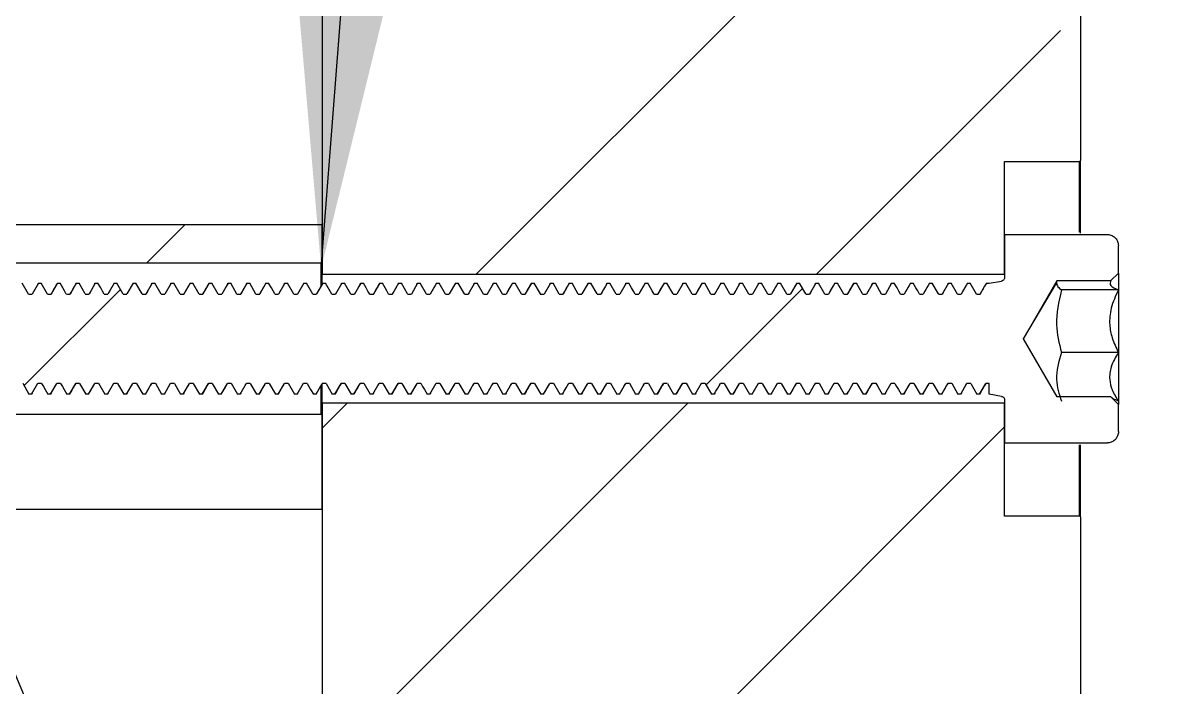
# Model space of a CAD drawing. Header units: millimetres. Extents: x 2 to 1187, y 2 to 839.
# Drawn here: x 606.91 to 614.39, y 764.82 to 769.2 of the extents above; entities that cross this region are included whole.
import ezdxf

# ---------------------------------------------------------------- set-up
doc = ezdxf.new("R2010")
doc.units = ezdxf.units.MM
doc.dimstyles.new('SLDDIMSTYLE0', dxfattribs={"dimtxt": 0.18, "dimasz": 3.302, "dimexe": 0, "dimexo": 0.0625, "dimgap": 0, "dimtad": 0, "dimtih": 1, "dimtoh": 1, "dimdec": 0, "dimrnd": 1e-09, "dimzin": 0, "dimdsep": 46, "dimtxsty": 'Standard', "dimsah": 1, "dimcen": 0.09, "dimadec": 0, "dimazin": 0, "dimtfac": 3.302, "dimtdec": 0, "dimtofl": 0, "dimtmove": 0, "dimatfit": 3, "dimfxl": 1, "dimfrac": 2, "dimtolj": 1, "dimtzin": 0, "dimarcsym": 0})

# ---------------------------------------------------------------- blocks, each defined once
blk = doc.blocks.new('SW_HATCH_0')
at = {"color": 0, "linetype": 'Continuous', "lineweight": 18}
for p, q in [((-59.5418, 153.7393), (-63.4324, 149.8486)), ((-59.58, 151.456), (-61.1874, 149.8486)), ((-65.3525, 150.1736), (-65.6025, 149.9236)), ((-65.7778, 149.7483), (-66.4117, 149.1144)), ((-61.2813, 149.7547), (-61.9157, 149.1203)), ((-62.0374, 148.9986), (-64.448, 146.588)), ((-64.2824, 148.9986), (-64.448, 148.8331)), ((-59.948, 148.8429), (-64.2423, 144.5486))]:
    blk.add_line(p, q, dxfattribs=at)

msp = doc.modelspace()

# ---------------------------------------------------------------- linework, layer by layer
at = {"color": 7, "linetype": 'Continuous', "lineweight": 25}
for p, q in [((613.8858, 772.1149), (613.8858, 768.29)), ((608.8858, 770.3649), (608.8858, 767.5399)), ((613.3858, 768.2838), (613.8795, 768.2838)), ((613.3858, 767.5399), (613.3858, 768.2838)), ((613.8795, 768.2838), (613.8858, 768.29)), ((613.8795, 767.8163), (613.8795, 768.2838)), ((613.8858, 767.81), (613.8858, 768.29)), ((608.8858, 767.8649), (603.6358, 767.8649)), ((608.8858, 767.6212), (608.8858, 767.8649)), ((613.3858, 767.8024), (613.3858, 767.5197)), ((613.3858, 767.8024), (614.0608, 767.8024)), ((614.1358, 767.5479), (614.1358, 767.7274)), ((603.6358, 767.6149), (608.8795, 767.6149)), ((608.8795, 767.6149), (608.8858, 767.6212)), ((608.8795, 767.4662), (608.8795, 767.6149)), ((608.8858, 767.5399), (613.3858, 767.5399)), ((608.8858, 767.4814), (608.8858, 767.5399)), ((613.284, 767.4808), (613.3651, 767.4951)), ((613.5108, 767.1149), (613.7322, 767.4984)), ((613.7322, 767.4984), (614.0863, 767.4984)), ((614.0863, 767.4984), (614.1358, 767.5479)), ((614.1358, 767.5479), (614.1358, 767.4361)), ((606.9498, 767.4093), (606.9085, 767.4807)), ((607.0157, 767.4802), (606.9744, 767.4089)), ((607.0157, 767.4808), (607.0335, 767.4808)), ((607.0747, 767.4089), (607.0335, 767.4802)), ((607.1407, 767.4811), (607.0994, 767.4096)), ((607.1407, 767.4808), (607.1585, 767.4808)), ((607.2657, 767.4811), (607.2244, 767.4096)), ((607.2657, 767.4808), (607.2835, 767.4808)), ((607.3248, 767.4097), (607.2835, 767.4812)), ((607.3907, 767.4802), (607.3494, 767.4089)), ((607.3557, 767.4197), (607.3495, 767.4092)), ((607.3907, 767.4808), (607.4085, 767.4808)), ((607.5157, 767.4806), (607.4744, 767.4092)), ((607.5157, 767.4808), (607.5335, 767.4808)), ((607.5747, 767.4091), (607.5335, 767.4805)), ((607.6407, 767.4814), (607.5994, 767.4098)), ((607.6407, 767.4808), (607.6585, 767.4808)), ((607.6997, 767.4098), (607.6585, 767.4814)), ((607.7348, 767.427), (607.7243, 767.4093)), ((607.7657, 767.4805), (607.7245, 767.4092)), ((607.7657, 767.4808), (607.7835, 767.4808)), ((607.8248, 767.4092), (607.7835, 767.4806)), ((607.8907, 767.4802), (607.8494, 767.4089)), ((607.8907, 767.4808), (607.9085, 767.4808)), ((607.9497, 767.4089), (607.9085, 767.4802)), ((608.0157, 767.4812), (607.9744, 767.4096)), ((608.0157, 767.4808), (608.0335, 767.4808)), ((608.0747, 767.4096), (608.0335, 767.4811)), ((608.1407, 767.481), (608.0994, 767.4095)), ((608.1407, 767.4808), (608.1585, 767.4808)), ((608.1998, 767.4096), (608.1585, 767.4811)), ((608.2293, 767.4173), (608.2245, 767.4092)), ((608.2657, 767.4808), (608.2835, 767.4808)), ((608.3248, 767.4089), (608.2835, 767.4802)), ((608.3907, 767.4807), (608.3494, 767.4093)), ((608.3907, 767.4808), (608.4085, 767.4808)), ((608.4497, 767.4092), (608.4085, 767.4806)), ((608.5157, 767.4814), (608.4744, 767.4098)), ((608.5157, 767.4808), (608.5335, 767.4808)), ((608.6407, 767.4805), (608.5994, 767.4091)), ((608.61, 767.4273), (608.5994, 767.4093)), ((608.6407, 767.4808), (608.6585, 767.4808)), ((608.6998, 767.4092), (608.6585, 767.4806)), ((608.7657, 767.4803), (608.7244, 767.4089)), ((608.7657, 767.4808), (608.7835, 767.4808)), ((608.8247, 767.4089), (608.7835, 767.4802)), ((608.8907, 767.4812), (608.8494, 767.4097)), ((608.8907, 767.4808), (608.9085, 767.4808)), ((608.9497, 767.4096), (608.9085, 767.4811)), ((608.9775, 767.4147), (608.9743, 767.4093)), ((609.0157, 767.481), (608.9745, 767.4095)), ((609.0157, 767.4808), (609.0335, 767.4808)), ((609.0748, 767.4096), (609.0335, 767.4811)), ((609.1028, 767.4146), (609.0996, 767.4092)), ((609.1407, 767.4808), (609.1585, 767.4808)), ((609.2657, 767.4808), (609.2244, 767.4093)), ((609.2657, 767.4808), (609.2835, 767.4808)), ((609.3907, 767.4813), (609.3494, 767.4098)), ((609.3907, 767.4808), (609.4085, 767.4808)), ((609.4498, 767.4098), (609.4085, 767.4814)), ((609.5157, 767.4804), (609.4744, 767.409)), ((609.4848, 767.4269), (609.4744, 767.4093)), ((609.5157, 767.4808), (609.5335, 767.4808)), ((609.5748, 767.4091), (609.5335, 767.4805)), ((609.6407, 767.4803), (609.5994, 767.409)), ((609.6406, 767.4808), (609.6585, 767.4808)), ((609.6997, 767.4089), (609.6585, 767.4803)), ((609.7657, 767.4813), (609.7244, 767.4097)), ((609.7657, 767.4808), (609.7835, 767.4808)), ((609.8247, 767.4097), (609.7835, 767.4812)), ((609.8546, 767.4184), (609.8493, 767.4093)), ((609.8907, 767.4809), (609.8495, 767.4094)), ((609.8907, 767.4808), (609.9085, 767.4808)), ((609.9498, 767.4095), (609.9085, 767.481)), ((610.0157, 767.4802), (609.9744, 767.4089)), ((609.9761, 767.4118), (609.9746, 767.4092)), ((610.0157, 767.4808), (610.0335, 767.4808)), ((610.0748, 767.4089), (610.0335, 767.4802)), ((610.1407, 767.4808), (610.0994, 767.4094)), ((610.1407, 767.4808), (610.1585, 767.4808)), ((610.1997, 767.4093), (610.1585, 767.4807)), ((610.2657, 767.4813), (610.2244, 767.4098)), ((610.2657, 767.4808), (610.2835, 767.4808)), ((610.3248, 767.4098), (610.2835, 767.4814)), ((610.3907, 767.4804), (610.3494, 767.409)), ((610.3592, 767.4259), (610.3494, 767.4093)), ((610.3907, 767.4808), (610.4085, 767.4808)), ((610.4498, 767.4091), (610.4085, 767.4804)), ((610.5157, 767.4804), (610.4744, 767.409)), ((610.5156, 767.4808), (610.5335, 767.4808)), ((610.5747, 767.409), (610.5335, 767.4803)), ((610.6407, 767.4813), (610.5994, 767.4098)), ((610.6407, 767.4808), (610.6585, 767.4808)), ((610.6997, 767.4097), (610.6585, 767.4813)), ((610.7315, 767.4215), (610.7243, 767.4093)), ((610.7657, 767.4808), (610.7835, 767.4808)), ((610.8248, 767.4094), (610.7835, 767.4809)), ((610.8907, 767.4802), (610.8494, 767.4089)), ((610.8907, 767.4808), (610.9085, 767.4808)), ((611.0157, 767.4809), (610.9744, 767.4095)), ((611.0157, 767.4808), (611.0335, 767.4808)), ((611.1407, 767.4812), (611.0994, 767.4097)), ((611.1407, 767.4808), (611.1585, 767.4808)), ((611.1998, 767.4098), (611.1585, 767.4813)), ((611.2657, 767.4803), (611.2244, 767.409)), ((611.2334, 767.4244), (611.2244, 767.4093)), ((611.2657, 767.4808), (611.2835, 767.4808)), ((611.3248, 767.409), (611.2835, 767.4804)), ((611.3907, 767.4804), (611.3494, 767.4091)), ((611.3906, 767.4808), (611.4085, 767.4808)), ((611.4497, 767.409), (611.4085, 767.4804)), ((611.5157, 767.4814), (611.4744, 767.4098)), ((611.5157, 767.4808), (611.5335, 767.4808)), ((611.5747, 767.4098), (611.5335, 767.4813)), ((611.6079, 767.424), (611.5993, 767.4093)), ((611.6407, 767.4807), (611.5995, 767.4093)), ((611.6407, 767.4808), (611.6585, 767.4808)), ((611.6998, 767.4094), (611.6585, 767.4808)), ((611.7657, 767.4802), (611.7244, 767.4089)), ((611.7657, 767.4808), (611.7835, 767.4808)), ((611.8247, 767.4089), (611.7835, 767.4802)), ((611.8907, 767.481), (611.8494, 767.4095)), ((611.8907, 767.4808), (611.9085, 767.4808)), ((611.9497, 767.4094), (611.9085, 767.4809)), ((612.0157, 767.4812), (611.9744, 767.4097)), ((612.0157, 767.4808), (612.0335, 767.4808)), ((612.0748, 767.4097), (612.0335, 767.4813)), ((612.1407, 767.4803), (612.0994, 767.4089)), ((612.1073, 767.4226), (612.0995, 767.4092)), ((612.1407, 767.4808), (612.1585, 767.4808)), ((612.1998, 767.409), (612.1585, 767.4803)), ((612.2657, 767.4805), (612.2244, 767.4091)), ((612.2656, 767.4808), (612.2835, 767.4808)), ((612.3247, 767.4091), (612.2835, 767.4804)), ((612.3907, 767.4814), (612.3494, 767.4098)), ((612.3907, 767.4808), (612.4085, 767.4808)), ((612.4497, 767.4098), (612.4085, 767.4813)), ((612.484, 767.4258), (612.4743, 767.4093)), ((612.5157, 767.4806), (612.4745, 767.4092)), ((612.5157, 767.4808), (612.5335, 767.4808)), ((612.5748, 767.4093), (612.5335, 767.4807)), ((612.6407, 767.4802), (612.5994, 767.4089)), ((612.6407, 767.4808), (612.6585, 767.4808)), ((612.7657, 767.4811), (612.7244, 767.4096)), ((612.7657, 767.4808), (612.7835, 767.4808)), ((612.8907, 767.4811), (612.8494, 767.4096)), ((612.8907, 767.4808), (612.9085, 767.4808)), ((612.9498, 767.4097), (612.9085, 767.4812)), ((613.0157, 767.4802), (612.9744, 767.4089)), ((612.9811, 767.4204), (612.9745, 767.4092)), ((613.0157, 767.4808), (613.0335, 767.4808)), ((613.0748, 767.4089), (613.0335, 767.4803)), ((613.1407, 767.4806), (613.0994, 767.4092)), ((613.1407, 767.4808), (613.1585, 767.4808)), ((613.1997, 767.4091), (613.1585, 767.4805)), ((613.2657, 767.4808), (613.2835, 767.4808)), ((613.5108, 767.1149), (613.7273, 767.4816)), ((614.1358, 767.4361), (613.7608, 767.4361)), ((614.1358, 767.4361), (614.1358, 767.024)), ((606.9498, 767.4093), (606.9745, 767.4093)), ((607.0748, 767.4093), (607.0994, 767.4093)), ((607.1998, 767.4093), (607.2244, 767.4093)), ((607.3247, 767.4093), (607.3494, 767.4093)), ((607.4498, 767.4093), (607.4744, 767.4093)), ((607.5747, 767.4093), (607.5994, 767.4093)), ((607.6997, 767.4093), (607.7244, 767.4093)), ((607.8248, 767.4093), (607.8495, 767.4093)), ((607.9498, 767.4093), (607.9744, 767.4093)), ((608.0747, 767.4093), (608.0994, 767.4093)), ((608.1997, 767.4093), (608.2244, 767.4093)), ((608.3248, 767.4093), (608.3494, 767.4093)), ((608.4498, 767.4093), (608.4744, 767.4093)), ((608.5747, 767.4093), (608.5994, 767.4093)), ((608.6998, 767.4093), (608.7245, 767.4093)), ((608.8247, 767.4093), (608.8494, 767.4093)), ((608.9497, 767.4093), (608.9744, 767.4093)), ((609.0747, 767.4093), (609.0995, 767.4093)), ((609.1998, 767.4093), (609.2244, 767.4093)), ((609.3248, 767.4093), (609.3494, 767.4093)), ((609.4497, 767.4093), (609.4744, 767.4093)), ((609.5748, 767.4093), (609.5995, 767.4093)), ((609.6998, 767.4093), (609.7244, 767.4093)), ((609.8247, 767.4093), (609.8494, 767.4093)), ((609.9497, 767.4093), (609.9745, 767.4093)), ((610.0748, 767.4093), (610.0994, 767.4093)), ((610.1998, 767.4093), (610.2244, 767.4093)), ((610.3247, 767.4093), (610.3494, 767.4093)), ((610.4498, 767.4093), (610.4745, 767.4093)), ((610.5747, 767.4093), (610.5994, 767.4093)), ((610.6997, 767.4093), (610.7244, 767.4093)), ((610.8247, 767.4093), (610.8495, 767.4093)), ((610.8496, 767.4092), (610.8495, 767.4089)), ((610.9498, 767.4093), (610.9744, 767.4093)), ((611.0748, 767.4093), (611.0994, 767.4093)), ((611.1997, 767.4093), (611.2244, 767.4093)), ((611.3248, 767.4093), (611.3494, 767.4093)), ((611.4497, 767.4093), (611.4744, 767.4093)), ((611.5747, 767.4093), (611.5994, 767.4093)), ((611.6998, 767.4093), (611.7245, 767.4093)), ((611.8248, 767.4093), (611.8494, 767.4093)), ((611.9497, 767.4093), (611.9744, 767.4093)), ((612.0747, 767.4093), (612.0994, 767.4093)), ((612.1998, 767.4093), (612.2244, 767.4093)), ((612.3247, 767.4093), (612.3494, 767.4093)), ((612.4497, 767.4093), (612.4744, 767.4093)), ((612.5748, 767.4093), (612.5995, 767.4093)), ((612.6998, 767.4093), (612.7244, 767.4093)), ((612.8248, 767.4093), (612.8494, 767.4093)), ((612.9497, 767.4093), (612.9744, 767.4093)), ((613.0748, 767.4093), (613.0994, 767.4093)), ((613.1997, 767.4093), (613.2244, 767.4093)), ((613.7322, 766.7314), (613.5108, 767.1149)), ((614.1358, 767.024), (613.7608, 767.024)), ((614.1358, 767.024), (614.1358, 766.7028)), ((606.9119, 766.8209), (606.9532, 766.7496)), ((606.971, 766.7495), (607.0123, 766.8209)), ((607.0369, 766.8205), (607.0123, 766.8205)), ((607.096, 766.7493), (607.1372, 766.8207)), ((607.1267, 766.8025), (607.1373, 766.8205)), ((607.1619, 766.8205), (607.1372, 766.8205)), ((607.221, 766.7484), (607.2622, 766.82)), ((607.2869, 766.8205), (607.2622, 766.8205)), ((607.287, 766.8206), (607.3282, 766.7492)), ((607.346, 766.7491), (607.3873, 766.8205)), ((607.412, 766.8205), (607.3873, 766.8205)), ((607.4119, 766.8209), (607.4532, 766.7496)), ((607.471, 766.7496), (607.5122, 766.8209)), ((607.5074, 766.8125), (607.5122, 766.8206)), ((607.5369, 766.8205), (607.5123, 766.8205)), ((607.5369, 766.8202), (607.5782, 766.7487)), ((607.596, 766.7488), (607.6372, 766.8203)), ((607.6619, 766.8205), (607.6372, 766.8205)), ((607.6619, 766.8202), (607.7032, 766.7487)), ((607.721, 766.7487), (607.7623, 766.8202)), ((607.7869, 766.8205), (607.7622, 766.8205)), ((607.7869, 766.8209), (607.8282, 766.7496)), ((607.846, 766.7496), (607.8873, 766.8209)), ((607.9119, 766.8205), (607.8873, 766.8205)), ((607.971, 766.7493), (608.0122, 766.8207)), ((608.0019, 766.8028), (608.0123, 766.8205)), ((608.0369, 766.8205), (608.0122, 766.8205)), ((608.0369, 766.82), (608.0782, 766.7484)), ((608.096, 766.7484), (608.1372, 766.82)), ((608.1619, 766.8205), (608.1372, 766.8205)), ((608.1619, 766.8207), (608.2032, 766.7493)), ((608.221, 766.7492), (608.2623, 766.8206)), ((608.287, 766.8205), (608.2623, 766.8205)), ((608.2869, 766.8209), (608.3282, 766.7495)), ((608.346, 766.7496), (608.3872, 766.8209)), ((608.381, 766.8101), (608.3872, 766.8206)), ((608.4119, 766.8205), (608.3873, 766.8205)), ((608.4119, 766.8201), (608.4532, 766.7486)), ((608.471, 766.7487), (608.5122, 766.8202)), ((608.5369, 766.8205), (608.5122, 766.8205)), ((608.5369, 766.8203), (608.5782, 766.7488)), ((608.596, 766.7487), (608.6373, 766.8202)), ((608.662, 766.8205), (608.6372, 766.8205)), ((608.6619, 766.8209), (608.7032, 766.7496)), ((608.721, 766.7496), (608.7623, 766.8209)), ((608.7869, 766.8205), (608.7623, 766.8205)), ((608.8775, 766.8037), (608.8874, 766.8205)), ((608.8858, 766.6899), (608.8858, 766.8174)), ((608.9119, 766.8205), (608.8872, 766.8205)), ((608.9119, 766.82), (608.9532, 766.7485)), ((608.971, 766.7484), (609.0123, 766.82)), ((609.0369, 766.8205), (609.0122, 766.8205)), ((609.0369, 766.8207), (609.0782, 766.7494)), ((609.096, 766.7493), (609.1373, 766.8207)), ((609.162, 766.8205), (609.1373, 766.8205)), ((609.1619, 766.8208), (609.2032, 766.7495)), ((609.221, 766.7496), (609.2622, 766.8209)), ((609.2547, 766.8078), (609.2622, 766.8206)), ((609.2869, 766.8205), (609.2623, 766.8205)), ((609.2869, 766.8201), (609.3282, 766.7486)), ((609.346, 766.7486), (609.3872, 766.8202)), ((609.4119, 766.8205), (609.3872, 766.8205)), ((609.412, 766.8204), (609.4532, 766.7489)), ((609.471, 766.7488), (609.5123, 766.8203)), ((609.5369, 766.8205), (609.5122, 766.8205)), ((609.596, 766.7496), (609.6373, 766.8209)), ((609.6619, 766.8205), (609.6373, 766.8205)), ((609.6619, 766.8205), (609.7032, 766.749)), ((609.721, 766.7491), (609.7622, 766.8205)), ((609.7534, 766.8053), (609.7624, 766.8205)), ((609.7869, 766.8205), (609.7622, 766.8205)), ((609.7869, 766.82), (609.8282, 766.7485)), ((609.846, 766.7484), (609.8873, 766.82)), ((609.9119, 766.8205), (609.8872, 766.8205)), ((609.9119, 766.8208), (609.9532, 766.7494)), ((609.971, 766.7493), (610.0123, 766.8207)), ((610.037, 766.8205), (610.0123, 766.8205)), ((610.0369, 766.8208), (610.0782, 766.7495)), ((610.096, 766.7495), (610.1372, 766.8209)), ((610.1286, 766.8059), (610.1372, 766.8206)), ((610.1619, 766.8205), (610.1372, 766.8205)), ((610.1619, 766.82), (610.2032, 766.7485)), ((610.221, 766.7486), (610.2622, 766.8201)), ((610.2869, 766.8205), (610.2622, 766.8205)), ((610.287, 766.8204), (610.3282, 766.749)), ((610.346, 766.7489), (610.3873, 766.8203)), ((610.4119, 766.8205), (610.3872, 766.8205)), ((610.4119, 766.821), (610.4532, 766.7496)), ((610.5369, 766.8205), (610.5123, 766.8205)), ((610.5369, 766.8204), (610.5782, 766.7489)), ((610.596, 766.749), (610.6372, 766.8205)), ((610.6298, 766.8075), (610.6374, 766.8205)), ((610.6619, 766.8205), (610.6372, 766.8205)), ((610.6619, 766.8201), (610.7032, 766.7485)), ((610.721, 766.7485), (610.7623, 766.82)), ((610.7869, 766.8205), (610.7622, 766.8205)), ((610.7869, 766.8208), (610.8282, 766.7495)), ((610.846, 766.7494), (610.8873, 766.8208)), ((610.912, 766.8205), (610.8873, 766.8205)), ((610.9119, 766.8208), (610.9532, 766.7494)), ((610.971, 766.7495), (611.0122, 766.8208)), ((611.0027, 766.8042), (611.0123, 766.8205)), ((611.0369, 766.8205), (611.0122, 766.8205)), ((611.0369, 766.82), (611.0782, 766.7485)), ((611.096, 766.7485), (611.1372, 766.8201)), ((611.1619, 766.8205), (611.1372, 766.8205)), ((611.221, 766.7489), (611.2623, 766.8204)), ((611.2869, 766.8205), (611.2623, 766.8205)), ((611.346, 766.7496), (611.3872, 766.821)), ((611.386, 766.8188), (611.3871, 766.8207)), ((611.4119, 766.8205), (611.3873, 766.8205)), ((611.4119, 766.8203), (611.4532, 766.7489)), ((611.5065, 766.8105), (611.5124, 766.8205)), ((611.5369, 766.8205), (611.5122, 766.8205)), ((611.5369, 766.8201), (611.5782, 766.7486)), ((611.596, 766.7485), (611.6373, 766.8201)), ((611.6619, 766.8205), (611.6372, 766.8205)), ((611.6619, 766.8209), (611.7032, 766.7495)), ((611.721, 766.7495), (611.7623, 766.8208)), ((611.787, 766.8205), (611.7623, 766.8205)), ((611.7869, 766.8207), (611.8282, 766.7493)), ((611.846, 766.7494), (611.8872, 766.8208)), ((611.877, 766.8031), (611.8873, 766.8205)), ((611.9119, 766.8205), (611.8872, 766.8205)), ((611.9119, 766.82), (611.9532, 766.7484)), ((611.971, 766.7485), (612.0122, 766.82)), ((612.0369, 766.8205), (612.0122, 766.8205)), ((612.037, 766.8205), (612.0782, 766.7491)), ((612.096, 766.749), (612.1373, 766.8205)), ((612.1619, 766.8205), (612.1373, 766.8205)), ((612.1619, 766.8209), (612.2032, 766.7496)), ((612.221, 766.7496), (612.2622, 766.821)), ((612.2594, 766.816), (612.2621, 766.8206)), ((612.2869, 766.8205), (612.2623, 766.8205)), ((612.3836, 766.814), (612.3874, 766.8205)), ((612.4119, 766.8205), (612.3872, 766.8205)), ((612.4119, 766.8202), (612.4532, 766.7487)), ((612.471, 766.7486), (612.5123, 766.8201)), ((612.5369, 766.8205), (612.5122, 766.8205)), ((612.596, 766.7495), (612.6373, 766.8209)), ((612.6619, 766.8205), (612.6373, 766.8205)), ((612.721, 766.7494), (612.7622, 766.8207)), ((612.7517, 766.8026), (612.7623, 766.8205)), ((612.7869, 766.8205), (612.7622, 766.8205)), ((612.7869, 766.82), (612.8282, 766.7484)), ((612.846, 766.7484), (612.8872, 766.82)), ((612.9119, 766.8205), (612.8872, 766.8205)), ((612.912, 766.8206), (612.9532, 766.7492)), ((613.0369, 766.8205), (613.0123, 766.8205)), ((613.0369, 766.8209), (613.0782, 766.7496)), ((613.096, 766.7496), (613.1372, 766.8209)), ((613.1328, 766.8133), (613.1372, 766.8206)), ((613.1619, 766.8205), (613.1373, 766.8205)), ((613.1619, 766.8202), (613.2032, 766.7487)), ((613.221, 766.7488), (613.2622, 766.8203)), ((613.284, 766.8205), (613.2622, 766.8205)), ((613.284, 766.749), (613.284, 766.8205)), ((606.971, 766.749), (606.9532, 766.749)), ((607.0961, 766.749), (607.0782, 766.749)), ((607.221, 766.749), (607.2032, 766.749)), ((607.346, 766.749), (607.3282, 766.749)), ((607.471, 766.749), (607.4532, 766.749)), ((607.596, 766.749), (607.5782, 766.749)), ((607.721, 766.749), (607.7032, 766.749)), ((607.846, 766.749), (607.8282, 766.749)), ((607.971, 766.749), (607.9532, 766.749)), ((608.096, 766.749), (608.0782, 766.749)), ((608.221, 766.749), (608.2032, 766.749)), ((608.346, 766.749), (608.3282, 766.749)), ((608.471, 766.749), (608.4532, 766.749)), ((608.596, 766.749), (608.5782, 766.749)), ((608.721, 766.749), (608.7032, 766.749)), ((608.846, 766.749), (608.8282, 766.749)), ((608.8795, 766.6149), (608.8795, 766.803)), ((608.971, 766.749), (608.9532, 766.749)), ((609.096, 766.749), (609.0782, 766.749)), ((609.2211, 766.749), (609.2032, 766.749)), ((609.346, 766.749), (609.3282, 766.749)), ((609.471, 766.749), (609.4532, 766.749)), ((609.596, 766.749), (609.5782, 766.749)), ((609.721, 766.749), (609.7032, 766.749)), ((609.846, 766.749), (609.8282, 766.749)), ((609.971, 766.749), (609.9532, 766.749)), ((610.0961, 766.749), (610.0782, 766.749)), ((610.221, 766.749), (610.2032, 766.749)), ((610.346, 766.749), (610.3282, 766.749)), ((610.471, 766.749), (610.4532, 766.749)), ((610.596, 766.749), (610.5782, 766.749)), ((610.721, 766.749), (610.7032, 766.749)), ((610.846, 766.749), (610.8282, 766.749)), ((610.9711, 766.749), (610.9532, 766.749)), ((611.096, 766.749), (611.0782, 766.749)), ((611.221, 766.749), (611.2032, 766.749)), ((611.346, 766.749), (611.3282, 766.749)), ((611.471, 766.749), (611.4532, 766.749)), ((611.596, 766.749), (611.5782, 766.749)), ((611.721, 766.749), (611.7032, 766.749)), ((611.846, 766.749), (611.8282, 766.749)), ((611.971, 766.749), (611.9532, 766.749)), ((612.096, 766.749), (612.0782, 766.749)), ((612.221, 766.749), (612.2032, 766.749)), ((612.346, 766.749), (612.3282, 766.749)), ((612.471, 766.749), (612.4532, 766.749)), ((612.596, 766.749), (612.5782, 766.749)), ((612.721, 766.749), (612.7032, 766.749)), ((612.846, 766.749), (612.8282, 766.749)), ((612.971, 766.749), (612.9532, 766.749)), ((613.096, 766.749), (613.0782, 766.749)), ((613.221, 766.749), (613.2032, 766.749)), ((613.3651, 766.7347), (613.284, 766.749)), ((608.8858, 766.6899), (608.8858, 762.2399)), ((613.3858, 766.6899), (608.8858, 766.6899)), ((613.3858, 766.7101), (613.3858, 766.4274)), ((613.3858, 765.946), (613.3858, 766.6899)), ((614.0863, 766.7314), (613.7322, 766.7314)), ((614.1358, 766.6819), (614.0863, 766.7314)), ((614.1358, 766.7028), (614.1358, 766.6819)), ((614.1358, 766.5024), (614.1358, 766.6819)), ((608.8795, 766.6149), (603.6358, 766.6149)), ((608.8858, 766.6087), (608.8795, 766.6149)), ((608.8858, 765.9899), (608.8858, 766.6087)), ((614.0608, 766.4274), (613.3858, 766.4274)), ((613.8795, 765.946), (613.8795, 766.416)), ((613.8858, 765.9398), (613.8858, 766.4158)), ((608.8858, 765.9899), (603.6358, 765.9899)), ((613.8795, 765.946), (613.3858, 765.946)), ((613.8858, 765.9398), (613.8795, 765.946)), ((613.8858, 765.9398), (613.8858, 762.4899))]:
    msp.add_line(p, q, dxfattribs=at)
at = {"color": 7, "linetype": 'Continuous', "lineweight": 25, "flags": 128}
for points in [[(607.1997, 767.4095), (607.188, 767.4299), (607.1762, 767.4502), (607.1585, 767.481)], [(607.4498, 767.4089), (607.438, 767.4293), (607.4262, 767.4496), (607.4085, 767.4803)], [(608.2657, 767.4802), (608.2539, 767.4598), (608.2421, 767.4395), (608.2244, 767.4089)], [(608.5747, 767.4098), (608.563, 767.4302), (608.5513, 767.4506), (608.5335, 767.4814)], [(609.1407, 767.4802), (609.1289, 767.4598), (609.1171, 767.4395), (609.0994, 767.4089)], [(609.1998, 767.4089), (609.188, 767.4292), (609.1762, 767.4496), (609.1585, 767.4802)], [(609.3247, 767.4092), (609.313, 767.4296), (609.3012, 767.45), (609.2835, 767.4807)], [(610.7657, 767.4808), (610.7539, 767.4604), (610.7422, 767.4401), (610.7245, 767.4094)], [(610.9498, 767.4089), (610.938, 767.4292), (610.9262, 767.4496), (610.9085, 767.4802)], [(611.0747, 767.4094), (611.063, 767.4297), (611.0512, 767.4501), (611.0335, 767.4808)], [(612.6997, 767.4089), (612.688, 767.4292), (612.6762, 767.4496), (612.6585, 767.4802)], [(612.8247, 767.4095), (612.813, 767.4299), (612.8012, 767.4502), (612.7835, 767.481)], [(613.2657, 767.4813), (613.2539, 767.461), (613.2422, 767.4406), (613.2244, 767.4098)], [(607.0369, 766.8206), (607.0487, 766.8003), (607.0604, 766.7799), (607.0782, 766.7492)], [(607.1619, 766.82), (607.1737, 766.7996), (607.1854, 766.7792), (607.2032, 766.7484)], [(607.9119, 766.8206), (607.9237, 766.8002), (607.9354, 766.7799), (607.9532, 766.7492)], [(608.7869, 766.8205), (608.7987, 766.8002), (608.8104, 766.7798), (608.8282, 766.7491)], [(608.846, 766.7492), (608.8577, 766.7696), (608.8695, 766.7899), (608.8872, 766.8206)], [(609.5369, 766.821), (609.5487, 766.8006), (609.5605, 766.7802), (609.5782, 766.7496)], [(610.471, 766.7496), (610.4828, 766.77), (610.4946, 766.7903), (610.5123, 766.821)], [(611.162, 766.8205), (611.1737, 766.8001), (611.1855, 766.7798), (611.2032, 766.7491)], [(611.2869, 766.8209), (611.2987, 766.8006), (611.3105, 766.7802), (611.3282, 766.7496)], [(611.471, 766.749), (611.4827, 766.7693), (611.4945, 766.7897), (611.5122, 766.8204)], [(612.2869, 766.8203), (612.2987, 766.7999), (612.3104, 766.7795), (612.3282, 766.7488)], [(612.346, 766.7489), (612.3577, 766.7692), (612.3695, 766.7896), (612.3872, 766.8203)], [(612.5369, 766.8209), (612.5487, 766.8005), (612.5605, 766.7802), (612.5782, 766.7496)], [(612.6619, 766.8207), (612.6737, 766.8003), (612.6854, 766.7799), (612.7032, 766.7493)], [(612.971, 766.7491), (612.9828, 766.7695), (612.9945, 766.7898), (613.0123, 766.8205)]]:
    msp.add_lwpolyline(points, dxfattribs=at)
at = {"color": 7, "linetype": 'Continuous', "lineweight": 18}
msp.add_circle((623.8858, 756.6149), 27.2907, dxfattribs=at)
at = {"color": 7, "linetype": 'Continuous', "lineweight": 25}
for points, knots in [([(614.0608, 767.8024), (614.0692, 767.8016), (614.086, 767.7999), (614.1085, 767.787), (614.1255, 767.768), (614.1345, 767.7469), (614.1354, 767.733), (614.1358, 767.7274)], [0, 0, 0, 0, 0.214273, 0.428966, 0.643659, 0.858352, 1, 1, 1, 1]), ([(613.3858, 767.5197), (613.3855, 767.5172), (613.3851, 767.512), (613.3813, 767.5046), (613.3752, 767.4987), (613.3693, 767.4959), (613.3658, 767.4952), (613.3651, 767.4951)], [0, 0, 0, 0, 0.211172, 0.452669, 0.694166, 0.935663, 1, 1, 1, 1]), ([(613.7322, 767.4984), (613.7306, 767.4953), (613.7278, 767.4897), (613.7274, 767.484), (613.7273, 767.4816)], [0, 0, 0, 0, 0.56486, 1, 1, 1, 1]), ([(614.0863, 767.4984), (614.0814, 767.4872), (614.0721, 767.4654), (614.1151, 767.4456), (614.1358, 767.4361)], [0, 0, 0, 0, 0.519564, 1, 1, 1, 1]), ([(607.0112, 767.4708), (607.0113, 767.4714), (607.0128, 767.4801), (607.0143, 767.4805), (607.0157, 767.4808)], [0, 0, 0, 0, 0.069997, 1, 1, 1, 1]), ([(607.139, 767.4795), (607.132, 767.4675), (607.1185, 767.4441), (607.1049, 767.4207), (607.0983, 767.4093)], [0, 0, 0, 0, 0.512633, 1, 1, 1, 1]), ([(607.2637, 767.4796), (607.2568, 767.4676), (607.2432, 767.4442), (607.2296, 767.4208), (607.223, 767.4093)], [0, 0, 0, 0, 0.511757, 1, 1, 1, 1]), ([(607.3861, 767.4701), (607.3862, 767.4709), (607.3878, 767.4823), (607.3893, 767.4815), (607.3907, 767.4808)], [0, 0, 0, 0, 0.075559, 1, 1, 1, 1]), ([(607.5139, 767.479), (607.507, 767.467), (607.4935, 767.4438), (607.48, 767.4206), (607.4735, 767.4093)], [0, 0, 0, 0, 0.515972, 1, 1, 1, 1]), ([(607.6389, 767.4799), (607.632, 767.4679), (607.6184, 767.4444), (607.6047, 767.4209), (607.5981, 767.4093)], [0, 0, 0, 0, 0.510214, 1, 1, 1, 1]), ([(607.7611, 767.4702), (607.7612, 767.471), (607.7628, 767.4823), (607.7643, 767.4815), (607.7657, 767.4808)], [0, 0, 0, 0, 0.073496, 1, 1, 1, 1]), ([(607.8862, 767.4705), (607.8863, 767.4712), (607.8878, 767.4816), (607.8893, 767.4812), (607.8907, 767.4808)], [0, 0, 0, 0, 0.069635, 1, 1, 1, 1]), ([(608.014, 767.4796), (608.007, 767.4676), (607.9935, 767.4442), (607.9799, 767.4208), (607.9733, 767.4093)], [0, 0, 0, 0, 0.512143, 1, 1, 1, 1]), ([(608.1387, 767.4795), (608.1318, 767.4675), (608.1182, 767.4441), (608.1046, 767.4207), (608.098, 767.4093)], [0, 0, 0, 0, 0.512291, 1, 1, 1, 1]), ([(608.2611, 767.4701), (608.2612, 767.4709), (608.2628, 767.4823), (608.2643, 767.4815), (608.2657, 767.4808)], [0, 0, 0, 0, 0.075418, 1, 1, 1, 1]), ([(608.389, 767.479), (608.382, 767.4671), (608.3685, 767.4438), (608.355, 767.4206), (608.3485, 767.4093)], [0, 0, 0, 0, 0.515456, 1, 1, 1, 1]), ([(608.5139, 767.4799), (608.5069, 767.4679), (608.4933, 767.4444), (608.4797, 767.4209), (608.473, 767.4093)], [0, 0, 0, 0, 0.510176, 1, 1, 1, 1]), ([(608.6361, 767.4702), (608.6362, 767.471), (608.6378, 767.4823), (608.6393, 767.4815), (608.6407, 767.4808)], [0, 0, 0, 0, 0.073845, 1, 1, 1, 1]), ([(608.889, 767.4796), (608.882, 767.4677), (608.8685, 767.4442), (608.8549, 767.4208), (608.8482, 767.4093)], [0, 0, 0, 0, 0.511688, 1, 1, 1, 1]), ([(609.0111, 767.4703), (609.0113, 767.4711), (609.0128, 767.4824), (609.0143, 767.4815), (609.0157, 767.4808)], [0, 0, 0, 0, 0.071772, 1, 1, 1, 1]), ([(609.1361, 767.4704), (609.1362, 767.4711), (609.1378, 767.4813), (609.1393, 767.481), (609.1407, 767.4808)], [0, 0, 0, 0, 0.0731438, 1, 1, 1, 1]), ([(609.264, 767.4791), (609.257, 767.4672), (609.2435, 767.4439), (609.23, 767.4206), (609.2234, 767.4093)], [0, 0, 0, 0, 0.514923, 1, 1, 1, 1]), ([(609.3889, 767.4798), (609.3819, 767.4678), (609.3683, 767.4443), (609.3547, 767.4208), (609.348, 767.4093)], [0, 0, 0, 0, 0.510236, 1, 1, 1, 1]), ([(609.5111, 767.4701), (609.5112, 767.471), (609.5128, 767.4823), (609.5143, 767.4815), (609.5157, 767.4808)], [0, 0, 0, 0, 0.074224, 1, 1, 1, 1]), ([(609.6389, 767.4787), (609.6319, 767.4667), (609.6185, 767.4436), (609.605, 767.4205), (609.5986, 767.4093)], [0, 0, 0, 0, 0.517811, 1, 1, 1, 1]), ([(609.764, 767.4797), (609.757, 767.4677), (609.7434, 767.4443), (609.7298, 767.4208), (609.7232, 767.4093)], [0, 0, 0, 0, 0.511277, 1, 1, 1, 1]), ([(609.8861, 767.4703), (609.8863, 767.4711), (609.8878, 767.4824), (609.8893, 767.4815), (609.8907, 767.4808)], [0, 0, 0, 0, 0.0721151, 1, 1, 1, 1]), ([(610.0111, 767.4706), (610.0113, 767.4712), (610.0128, 767.4807), (610.0143, 767.4807), (610.0157, 767.4808)], [0, 0, 0, 0, 0.072461, 1, 1, 1, 1]), ([(610.139, 767.4792), (610.132, 767.4672), (610.1185, 767.4439), (610.105, 767.4207), (610.0984, 767.4093)], [0, 0, 0, 0, 0.51438, 1, 1, 1, 1]), ([(610.2638, 767.4798), (610.2569, 767.4678), (610.2433, 767.4443), (610.2297, 767.4208), (610.223, 767.4093)], [0, 0, 0, 0, 0.5104049, 1, 1, 1, 1]), ([(610.3861, 767.4701), (610.3862, 767.471), (610.3878, 767.4823), (610.3893, 767.4815), (610.3907, 767.4808)], [0, 0, 0, 0, 0.074644, 1, 1, 1, 1]), ([(610.5139, 767.4787), (610.5069, 767.4668), (610.4935, 767.4436), (610.48, 767.4205), (610.4735, 767.4093)], [0, 0, 0, 0, 0.51745, 1, 1, 1, 1]), ([(610.639, 767.4798), (610.632, 767.4678), (610.6184, 767.4443), (610.6048, 767.4208), (610.5982, 767.4093)], [0, 0, 0, 0, 0.510918, 1, 1, 1, 1]), ([(610.7611, 767.4702), (610.7613, 767.4711), (610.7628, 767.4824), (610.7643, 767.4815), (610.7657, 767.4808)], [0, 0, 0, 0, 0.072437, 1, 1, 1, 1]), ([(610.8861, 767.4702), (610.8862, 767.471), (610.8878, 767.4824), (610.8893, 767.4815), (610.8907, 767.4808)], [0, 0, 0, 0, 0.07256, 1, 1, 1, 1]), ([(611.014, 767.4793), (611.007, 767.4673), (610.9935, 767.444), (610.98, 767.4207), (610.9734, 767.4093)], [0, 0, 0, 0, 0.513836, 1, 1, 1, 1]), ([(611.1388, 767.4797), (611.1319, 767.4678), (611.1183, 767.4443), (611.1047, 767.4208), (611.098, 767.4093)], [0, 0, 0, 0, 0.510693, 1, 1, 1, 1]), ([(611.2611, 767.4701), (611.2612, 767.471), (611.2628, 767.4823), (611.2643, 767.4815), (611.2657, 767.4808)], [0, 0, 0, 0, 0.075111, 1, 1, 1, 1]), ([(611.3889, 767.4788), (611.3819, 767.4668), (611.3685, 767.4437), (611.355, 767.4205), (611.3485, 767.4093)], [0, 0, 0, 0, 0.517042, 1, 1, 1, 1]), ([(611.514, 767.4798), (611.507, 767.4678), (611.4934, 767.4443), (611.4798, 767.4208), (611.4731, 767.4093)], [0, 0, 0, 0, 0.51062, 1, 1, 1, 1]), ([(611.6361, 767.4702), (611.6362, 767.471), (611.6378, 767.4824), (611.6393, 767.4815), (611.6407, 767.4808)], [0, 0, 0, 0, 0.072758, 1, 1, 1, 1]), ([(611.7611, 767.4704), (611.7613, 767.4712), (611.7628, 767.4814), (611.7643, 767.4811), (611.7657, 767.4808)], [0, 0, 0, 0, 0.0714574, 1, 1, 1, 1]), ([(611.889, 767.4794), (611.882, 767.4674), (611.8685, 767.4441), (611.8549, 767.4207), (611.8483, 767.4093)], [0, 0, 0, 0, 0.513298, 1, 1, 1, 1]), ([(612.0138, 767.4797), (612.0068, 767.4677), (611.9932, 767.4442), (611.9796, 767.4208), (611.973, 767.4093)], [0, 0, 0, 0, 0.511115, 1, 1, 1, 1]), ([(612.1361, 767.4701), (612.1362, 767.4709), (612.1378, 767.4823), (612.1393, 767.4815), (612.1407, 767.4808)], [0, 0, 0, 0, 0.075444, 1, 1, 1, 1]), ([(612.2639, 767.4789), (612.257, 767.4669), (612.2435, 767.4437), (612.23, 767.4205), (612.2235, 767.4093)], [0, 0, 0, 0, 0.516594, 1, 1, 1, 1]), ([(612.3889, 767.4798), (612.382, 767.4678), (612.3684, 767.4443), (612.3548, 767.4208), (612.3481, 767.4093)], [0, 0, 0, 0, 0.510392, 1, 1, 1, 1]), ([(612.5111, 767.4702), (612.5112, 767.471), (612.5128, 767.4823), (612.5143, 767.4815), (612.5157, 767.4808)], [0, 0, 0, 0, 0.073076, 1, 1, 1, 1]), ([(612.6362, 767.4707), (612.6363, 767.4713), (612.6378, 767.4804), (612.6393, 767.4806), (612.6407, 767.4808)], [0, 0, 0, 0, 0.070321, 1, 1, 1, 1]), ([(612.764, 767.4795), (612.757, 767.4675), (612.7435, 767.4441), (612.7299, 767.4207), (612.7233, 767.4093)], [0, 0, 0, 0, 0.512776, 1, 1, 1, 1]), ([(612.8887, 767.4796), (612.8818, 767.4676), (612.8682, 767.4442), (612.8546, 767.4208), (612.848, 767.4093)], [0, 0, 0, 0, 0.511612, 1, 1, 1, 1]), ([(613.0111, 767.4701), (613.0112, 767.4709), (613.0128, 767.4823), (613.0143, 767.4815), (613.0157, 767.4808)], [0, 0, 0, 0, 0.075561, 1, 1, 1, 1]), ([(613.1389, 767.4789), (613.132, 767.467), (613.1185, 767.4438), (613.105, 767.4206), (613.0985, 767.4093)], [0, 0, 0, 0, 0.5161178, 1, 1, 1, 1]), ([(613.2639, 767.4798), (613.257, 767.4678), (613.2434, 767.4443), (613.2298, 767.4208), (613.2231, 767.4093)], [0, 0, 0, 0, 0.510458, 1, 1, 1, 1]), ([(613.7608, 767.4361), (613.7429, 767.3597), (613.7107, 767.2218), (613.7453, 767.085), (613.7608, 767.024)], [0, 0, 0, 0, 0.554465, 1, 1, 1, 1]), ([(613.7273, 767.4816), (613.7292, 767.4734), (613.7328, 767.458), (613.7518, 767.4432), (613.7608, 767.4361)], [0, 0, 0, 0, 0.5261669, 1, 1, 1, 1]), ([(614.1358, 767.4361), (614.1173, 767.3966), (614.0833, 767.3238), (614.0735, 767.2136), (614.0928, 767.1141), (614.1207, 767.0557), (614.1358, 767.024)], [0, 0, 0, 0, 0.300011, 0.553083, 0.757954, 1, 1, 1, 1]), ([(613.7608, 767.024), (613.7429, 766.9644), (613.7107, 766.857), (613.7453, 766.7503), (613.7608, 766.7028)], [0, 0, 0, 0, 0.554465, 1, 1, 1, 1]), ([(614.1358, 767.024), (614.1173, 766.9932), (614.0833, 766.9365), (614.0735, 766.8506), (614.0928, 766.7731), (614.1207, 766.7275), (614.1358, 766.7028)], [0, 0, 0, 0, 0.300011, 0.553083, 0.757954, 1, 1, 1, 1]), ([(607.2228, 766.75), (607.2297, 766.7619), (607.2433, 766.7855), (607.257, 766.809), (607.2636, 766.8205)], [0, 0, 0, 0, 0.510176, 1, 1, 1, 1]), ([(607.3477, 766.7508), (607.3547, 766.7627), (607.3682, 766.786), (607.3817, 766.8092), (607.3882, 766.8205)], [0, 0, 0, 0, 0.515456, 1, 1, 1, 1]), ([(607.598, 766.7503), (607.6049, 766.7623), (607.6185, 766.7857), (607.6321, 766.8091), (607.6387, 766.8205)], [0, 0, 0, 0, 0.512291, 1, 1, 1, 1]), ([(607.7227, 766.7502), (607.7296, 766.7622), (607.7432, 766.7856), (607.7568, 766.809), (607.7634, 766.8205)], [0, 0, 0, 0, 0.512143, 1, 1, 1, 1]), ([(608.0978, 766.7499), (608.1047, 766.7619), (608.1183, 766.7855), (608.132, 766.809), (608.1386, 766.8205)], [0, 0, 0, 0, 0.510214, 1, 1, 1, 1]), ([(608.2227, 766.7508), (608.2297, 766.7628), (608.2432, 766.786), (608.2567, 766.8092), (608.2632, 766.8205)], [0, 0, 0, 0, 0.515972, 1, 1, 1, 1]), ([(608.473, 766.7502), (608.4799, 766.7622), (608.4935, 766.7856), (608.5071, 766.809), (608.5137, 766.8205)], [0, 0, 0, 0, 0.511757, 1, 1, 1, 1]), ([(608.5977, 766.7503), (608.6046, 766.7623), (608.6182, 766.7857), (608.6318, 766.8091), (608.6384, 766.8205)], [0, 0, 0, 0, 0.512633, 1, 1, 1, 1]), ([(608.9727, 766.75), (608.9797, 766.762), (608.9933, 766.7855), (609.0069, 766.809), (609.0136, 766.8205)], [0, 0, 0, 0, 0.5103414, 1, 1, 1, 1]), ([(609.0978, 766.7509), (609.1047, 766.7629), (609.1182, 766.7861), (609.1316, 766.8093), (609.1382, 766.8205)], [0, 0, 0, 0, 0.516462, 1, 1, 1, 1]), ([(609.3479, 766.7502), (609.3549, 766.7621), (609.3685, 766.7856), (609.382, 766.809), (609.3887, 766.8205)], [0, 0, 0, 0, 0.5112505, 1, 1, 1, 1]), ([(609.4727, 766.7504), (609.4796, 766.7624), (609.4932, 766.7857), (609.5067, 766.8091), (609.5133, 766.8205)], [0, 0, 0, 0, 0.5131497, 1, 1, 1, 1]), ([(609.8477, 766.75), (609.8547, 766.762), (609.8683, 766.7855), (609.8819, 766.809), (609.8886, 766.8205)], [0, 0, 0, 0, 0.5105489, 1, 1, 1, 1]), ([(609.9728, 766.751), (609.9797, 766.763), (609.9932, 766.7861), (610.0066, 766.8093), (610.0132, 766.8205)], [0, 0, 0, 0, 0.516921, 1, 1, 1, 1]), ([(610.2229, 766.7501), (610.2298, 766.7621), (610.2434, 766.7855), (610.257, 766.809), (610.2637, 766.8205)], [0, 0, 0, 0, 0.510797, 1, 1, 1, 1]), ([(610.3477, 766.7505), (610.3546, 766.7625), (610.3682, 766.7858), (610.3817, 766.8091), (610.3883, 766.8205)], [0, 0, 0, 0, 0.513684, 1, 1, 1, 1]), ([(610.7227, 766.75), (610.7297, 766.762), (610.7433, 766.7855), (610.7569, 766.809), (610.7635, 766.8205)], [0, 0, 0, 0, 0.510828, 1, 1, 1, 1]), ([(610.8478, 766.7511), (610.8548, 766.763), (610.8682, 766.7862), (610.8816, 766.8093), (610.8881, 766.8205)], [0, 0, 0, 0, 0.51734, 1, 1, 1, 1]), ([(611.0979, 766.75), (611.1048, 766.762), (611.1184, 766.7855), (611.132, 766.809), (611.1387, 766.8205)], [0, 0, 0, 0, 0.510473, 1, 1, 1, 1]), ([(611.2227, 766.7506), (611.2297, 766.7625), (611.2432, 766.7859), (611.2567, 766.8091), (611.2633, 766.8205)], [0, 0, 0, 0, 0.514227, 1, 1, 1, 1]), ([(611.5977, 766.7501), (611.6047, 766.7621), (611.6182, 766.7855), (611.6318, 766.809), (611.6385, 766.8205)], [0, 0, 0, 0, 0.511171, 1, 1, 1, 1]), ([(611.7228, 766.7511), (611.7298, 766.7631), (611.7432, 766.7862), (611.7566, 766.8093), (611.7631, 766.8205)], [0, 0, 0, 0, 0.517715, 1, 1, 1, 1]), ([(611.9728, 766.75), (611.9798, 766.762), (611.9934, 766.7855), (612.007, 766.809), (612.0137, 766.8205)], [0, 0, 0, 0, 0.510272, 1, 1, 1, 1]), ([(612.0977, 766.7507), (612.1047, 766.7626), (612.1182, 766.7859), (612.1317, 766.8092), (612.1382, 766.8205)], [0, 0, 0, 0, 0.514772, 1, 1, 1, 1]), ([(612.4727, 766.7501), (612.4796, 766.7621), (612.4932, 766.7856), (612.5068, 766.809), (612.5135, 766.8205)], [0, 0, 0, 0, 0.511568, 1, 1, 1, 1]), ([(612.8478, 766.75), (612.8547, 766.7619), (612.8684, 766.7855), (612.882, 766.809), (612.8887, 766.8205)], [0, 0, 0, 0, 0.510182, 1, 1, 1, 1]), ([(612.9727, 766.7507), (612.9797, 766.7627), (612.9932, 766.786), (613.0067, 766.8092), (613.0132, 766.8205)], [0, 0, 0, 0, 0.515308, 1, 1, 1, 1]), ([(613.223, 766.7504), (613.2299, 766.7624), (613.2435, 766.7857), (613.257, 766.8091), (613.2636, 766.8205)], [0, 0, 0, 0, 0.512674, 1, 1, 1, 1]), ([(606.9755, 766.7614), (606.9752, 766.7591), (606.9737, 766.748), (606.9722, 766.7486), (606.971, 766.749)], [0, 0, 0, 0, 0.209461, 1, 1, 1, 1]), ([(607.1008, 766.7615), (607.1004, 766.7592), (607.0989, 766.7481), (607.0973, 766.7486), (607.0961, 766.749)], [0, 0, 0, 0, 0.209469, 1, 1, 1, 1]), ([(607.4756, 766.7587), (607.4741, 766.754), (607.4726, 766.7491), (607.4711, 766.749), (607.471, 766.749)], [0, 0, 0, 0, 0.949565, 1, 1, 1, 1]), ([(607.8505, 766.7614), (607.8502, 766.7591), (607.8487, 766.7481), (607.8472, 766.7486), (607.846, 766.749)], [0, 0, 0, 0, 0.210631, 1, 1, 1, 1]), ([(607.9756, 766.7615), (607.9753, 766.7591), (607.9737, 766.748), (607.9722, 766.7486), (607.971, 766.749)], [0, 0, 0, 0, 0.208316, 1, 1, 1, 1]), ([(608.3506, 766.7618), (608.3502, 766.7592), (608.3487, 766.7482), (608.3472, 766.7487), (608.346, 766.749)], [0, 0, 0, 0, 0.230873, 1, 1, 1, 1]), ([(608.7256, 766.7615), (608.7252, 766.7591), (608.7237, 766.7481), (608.7222, 766.7486), (608.721, 766.749)], [0, 0, 0, 0, 0.211759, 1, 1, 1, 1]), ([(608.8506, 766.7614), (608.8503, 766.7591), (608.8487, 766.748), (608.8472, 766.7486), (608.846, 766.749)], [0, 0, 0, 0, 0.207329, 1, 1, 1, 1]), ([(609.2257, 766.7616), (609.2254, 766.7592), (609.2238, 766.7481), (609.2223, 766.7486), (609.2211, 766.749)], [0, 0, 0, 0, 0.213481, 1, 1, 1, 1]), ([(609.6006, 766.7615), (609.6002, 766.7592), (609.5987, 766.7481), (609.5972, 766.7486), (609.596, 766.749)], [0, 0, 0, 0, 0.212615, 1, 1, 1, 1]), ([(609.7256, 766.7614), (609.7253, 766.7591), (609.7237, 766.748), (609.7222, 766.7486), (609.721, 766.749)], [0, 0, 0, 0, 0.206239, 1, 1, 1, 1]), ([(610.1007, 766.7616), (610.1003, 766.7592), (610.0988, 766.7481), (610.0973, 766.7486), (610.0961, 766.749)], [0, 0, 0, 0, 0.2126705, 1, 1, 1, 1]), ([(610.4756, 766.7625), (610.4749, 766.7585), (610.4734, 766.7491), (610.4719, 766.7491), (610.471, 766.749)], [0, 0, 0, 0, 0.436402, 1, 1, 1, 1]), ([(610.6006, 766.7614), (610.6002, 766.7591), (610.5987, 766.748), (610.5972, 766.7486), (610.596, 766.749)], [0, 0, 0, 0, 0.2052558, 1, 1, 1, 1]), ([(610.9757, 766.7615), (610.9753, 766.7592), (610.9738, 766.7481), (610.9723, 766.7486), (610.9711, 766.749)], [0, 0, 0, 0, 0.2117413, 1, 1, 1, 1]), ([(611.3506, 766.7622), (611.3496, 766.7573), (611.3481, 766.7494), (611.3466, 766.7491), (611.346, 766.749)], [0, 0, 0, 0, 0.618782, 1, 1, 1, 1]), ([(611.4756, 766.7613), (611.4752, 766.7591), (611.4737, 766.748), (611.4722, 766.7486), (611.471, 766.749)], [0, 0, 0, 0, 0.2042747, 1, 1, 1, 1]), ([(611.8506, 766.7615), (611.8503, 766.7592), (611.8488, 766.7481), (611.8473, 766.7486), (611.846, 766.749)], [0, 0, 0, 0, 0.210669, 1, 1, 1, 1]), ([(612.2256, 766.7611), (612.2244, 766.7559), (612.2229, 766.7493), (612.2214, 766.7491), (612.221, 766.749)], [0, 0, 0, 0, 0.77383, 1, 1, 1, 1]), ([(612.3505, 766.7613), (612.3502, 766.7591), (612.3487, 766.748), (612.3472, 766.7486), (612.346, 766.749)], [0, 0, 0, 0, 0.2033076, 1, 1, 1, 1]), ([(612.6005, 766.7614), (612.6002, 766.7591), (612.5987, 766.748), (612.5972, 766.7486), (612.596, 766.749)], [0, 0, 0, 0, 0.209079, 1, 1, 1, 1]), ([(612.7256, 766.7615), (612.7253, 766.7592), (612.7237, 766.7481), (612.7222, 766.7486), (612.721, 766.749)], [0, 0, 0, 0, 0.209679, 1, 1, 1, 1]), ([(613.1006, 766.759), (613.0991, 766.7542), (613.0976, 766.7491), (613.0961, 766.749), (613.096, 766.749)], [0, 0, 0, 0, 0.93234, 1, 1, 1, 1]), ([(613.3651, 766.7347), (613.3678, 766.734), (613.3732, 766.7325), (613.3799, 766.7269), (613.3844, 766.7197), (613.3857, 766.7137), (613.3858, 766.7105), (613.3858, 766.7101)], [0, 0, 0, 0, 0.24014, 0.48172, 0.7233, 0.96488, 1, 1, 1, 1]), ([(614.1358, 766.7028), (614.1235, 766.7083), (614.1028, 766.7175), (614.0911, 766.7273), (614.0863, 766.7314)], [0, 0, 0, 0, 0.593363, 1, 1, 1, 1]), ([(614.1358, 766.5024), (614.1357, 766.4995), (614.1353, 766.4882), (614.1294, 766.469), (614.1146, 766.4481), (614.0936, 766.4334), (614.0744, 766.4279), (614.0634, 766.4275), (614.0608, 766.4274)], [0, 0, 0, 0, 0.073719, 0.288367, 0.503014, 0.717662, 0.932309, 1, 1, 1, 1])]:
    msp.add_open_spline(points, degree=3, knots=knots, dxfattribs=at)

# ---------------------------------------------------------------- block references
at = {"color": 7, "linetype": 'Continuous', "lineweight": 18}
msp.add_blockref('SW_HATCH_0', (673.3338, 617.6913), dxfattribs=at)

# ---------------------------------------------------------------- leaders
at = {"color": 7, "linetype": 'Continuous', "lineweight": 0}
for points in [[(608.5108, 760.9899), (593.3492, 796.9909)], [(608.8795, 767.5801), (611.1639, 796.9909)], [(613.8858, 747.1237), (617.2209, 796.9909)]]:
    msp.add_leader(points, dimstyle='SLDDIMSTYLE0', dxfattribs=at)

doc.saveas('drawing.dxf')
